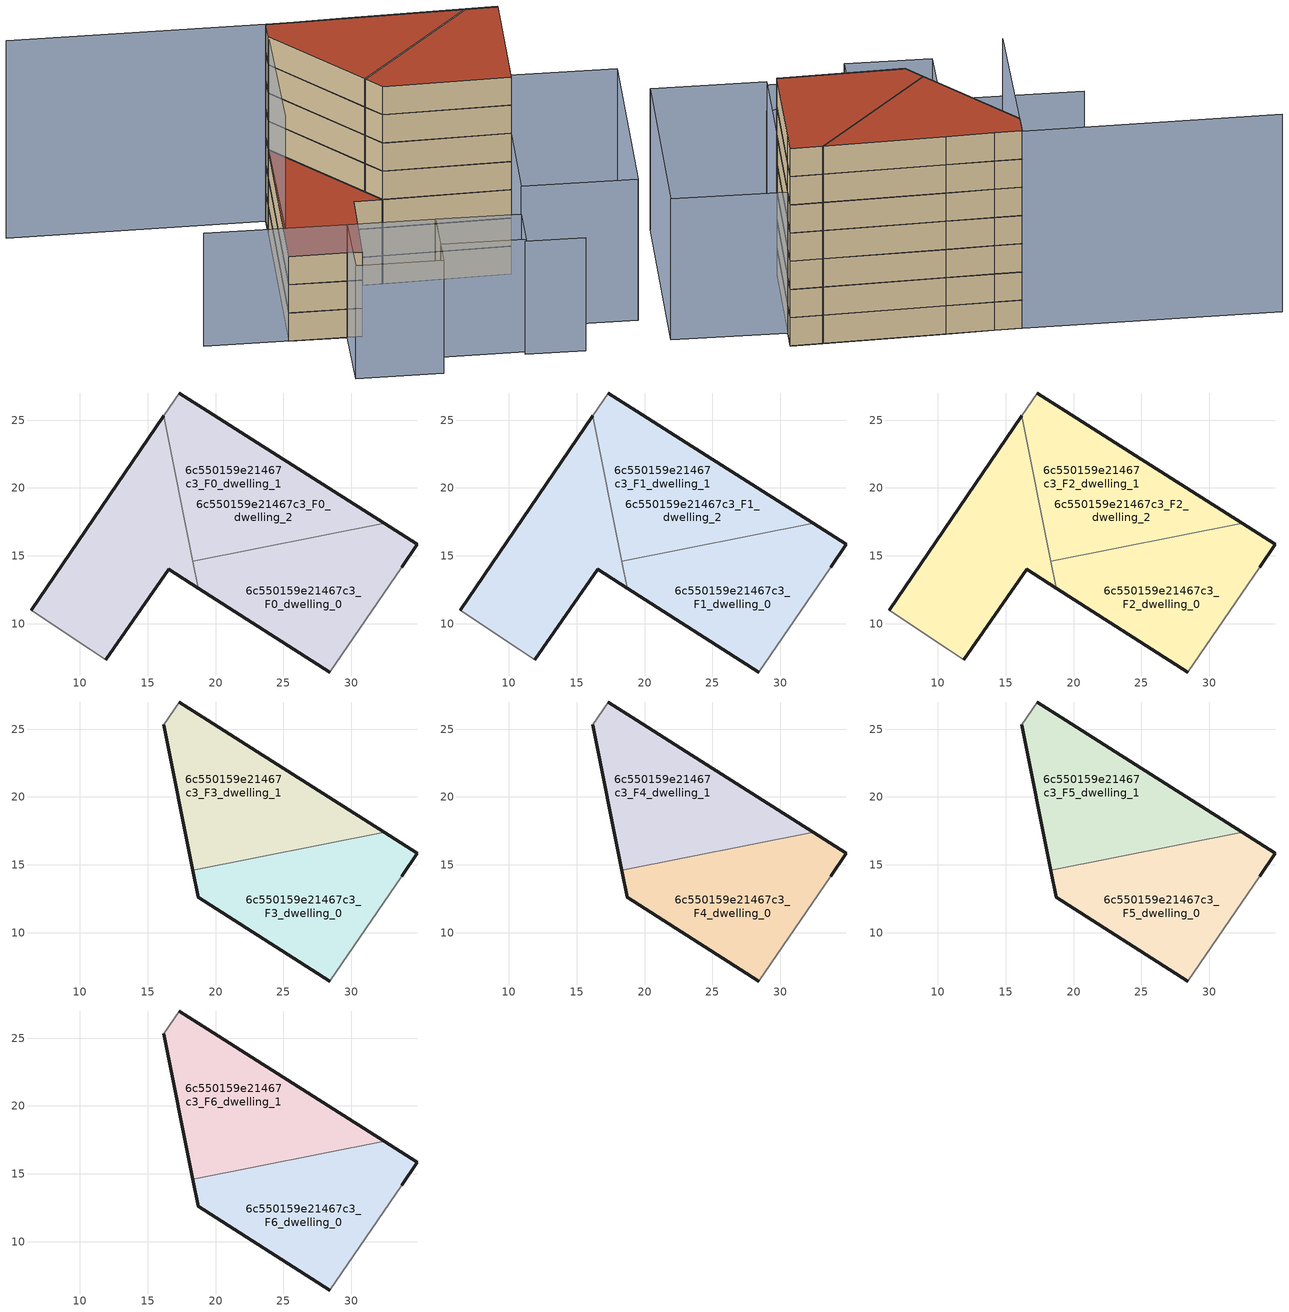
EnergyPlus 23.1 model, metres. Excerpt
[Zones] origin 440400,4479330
6c550159e21467c3_F0_dwelling_0
 floor ground (EU_floor_Construction): 18.74,12.6 16.18,25.31 6.41,10.99 10.79,8.08 11.89,7.33 16.54,14 z0; 28.43,6.43 33.72,14.14 34.88,15.86 32.43,17.42 18.34,14.59 18.74,12.6 z0
 wall outside (EU_wall_Construction): 32.43,17.42 34.88,15.86 33.72,14.14 / 28.43,6.43 18.74,12.6 z0:3
 wall adiabatic (EU_wall_Construction): 33.72,14.14 28.43,6.43 z0:3
 wall to 6c550159e21467c3_F0_dwelling_1 (EU_wall_Construction): 18.34,14.59 32.43,17.42 z0:3
 wall to 6c550159e21467c3_F0_dwelling_2 (EU_wall_Construction): 18.74,12.6 18.34,14.59 z0:3
6c550159e21467c3_F0_dwelling_1
 floor ground (EU_floor_Construction): 32.43,17.42 23.08,23.35 19.43,25.65 17.34,27 16.18,25.31 18.34,14.59 z0; 18.74,12.6 16.18,25.31 6.41,10.99 10.79,8.08 11.89,7.33 16.54,14 z0
 wall outside (EU_wall_Construction): 17.34,27 19.43,25.65 23.08,23.35 32.43,17.42 z0:3
 wall adiabatic (EU_wall_Construction): 16.18,25.31 17.34,27 z0:3
 wall to 6c550159e21467c3_F0_dwelling_2 (EU_wall_Construction): 18.34,14.59 16.18,25.31 z0:3
6c550159e21467c3_F0_dwelling_2
 floor ground (EU_floor_Construction): 18.74,12.6 16.18,25.31 6.41,10.99 10.79,8.08 11.89,7.33 16.54,14 z0; 28.43,6.43 33.72,14.14 34.88,15.86 32.43,17.42 18.34,14.59 18.74,12.6 z0; 32.43,17.42 23.08,23.35 19.43,25.65 17.34,27 16.18,25.31 18.34,14.59 z0
 wall outside (EU_wall_Construction): 6.41,10.99 16.18,25.31 / 18.74,12.6 16.54,14 11.89,7.33 z0:3
 wall adiabatic (EU_wall_Construction): 11.89,7.33 10.79,8.08 6.41,10.99 z0:3
6c550159e21467c3_F1_dwelling_0
 floor adiabatic (EU_floor_Construction): 28.43,6.43 33.72,14.14 34.88,15.86 32.43,17.42 18.34,14.59 18.74,12.6 z3; 18.74,12.6 16.18,25.31 6.41,10.99 10.79,8.08 11.89,7.33 16.54,14 z3
 wall outside (EU_wall_Construction): 32.43,17.42 34.88,15.86 33.72,14.14 / 28.43,6.43 18.74,12.6 z3:6
 wall adiabatic (EU_wall_Construction): 33.72,14.14 28.43,6.43 z3:6
 wall to 6c550159e21467c3_F1_dwelling_1 (EU_wall_Construction): 18.34,14.59 32.43,17.42 z3:6
 wall to 6c550159e21467c3_F1_dwelling_2 (EU_wall_Construction): 18.74,12.6 18.34,14.59 z3:6
6c550159e21467c3_F1_dwelling_1
 floor to 6c550159e21467c3_F0_dwelling_1 (EU_floor_Construction): 32.43,17.42 23.08,23.35 19.43,25.65 17.34,27 16.18,25.31 18.34,14.59 z3; 18.74,12.6 16.18,25.31 6.41,10.99 10.79,8.08 11.89,7.33 16.54,14 z3
 wall outside (EU_wall_Construction): 17.34,27 19.43,25.65 23.08,23.35 32.43,17.42 z3:6
 wall adiabatic (EU_wall_Construction): 16.18,25.31 17.34,27 z3:6
 wall to 6c550159e21467c3_F1_dwelling_2 (EU_wall_Construction): 18.34,14.59 16.18,25.31 z3:6
6c550159e21467c3_F1_dwelling_2
 floor to 6c550159e21467c3_F0_dwelling_2 (EU_floor_Construction): 18.74,12.6 16.18,25.31 6.41,10.99 10.79,8.08 11.89,7.33 16.54,14 z3; 28.43,6.43 33.72,14.14 34.88,15.86 32.43,17.42 18.34,14.59 18.74,12.6 z3
 floor adiabatic (EU_floor_Construction): 32.43,17.42 23.08,23.35 19.43,25.65 17.34,27 16.18,25.31 18.34,14.59 z3
 wall outside (EU_wall_Construction): 6.41,10.99 16.18,25.31 / 18.74,12.6 16.54,14 11.89,7.33 z3:6
 wall adiabatic (EU_wall_Construction): 11.89,7.33 10.79,8.08 6.41,10.99 z3:6
6c550159e21467c3_F2_dwelling_0
 floor adiabatic (EU_floor_Construction): 28.43,6.43 33.72,14.14 34.88,15.86 32.43,17.42 18.34,14.59 18.74,12.6 z6; 18.74,12.6 16.18,25.31 6.41,10.99 10.79,8.08 11.89,7.33 16.54,14 z6
 wall outside (EU_wall_Construction): 32.43,17.42 34.88,15.86 33.72,14.14 / 28.43,6.43 18.74,12.6 z6:9
 wall adiabatic (EU_wall_Construction): 33.72,14.14 28.43,6.43 z6:9
 wall to 6c550159e21467c3_F2_dwelling_1 (EU_wall_Construction): 18.34,14.59 32.43,17.42 z6:9
 wall to 6c550159e21467c3_F2_dwelling_2 (EU_wall_Construction): 18.74,12.6 18.34,14.59 z6:9
 roof outside (EU_floor_Construction): 16.18,25.31 18.74,12.6 16.54,14 11.89,7.33 10.79,8.08 6.41,10.99 z9
6c550159e21467c3_F2_dwelling_1
 floor to 6c550159e21467c3_F1_dwelling_1 (EU_floor_Construction): 32.43,17.42 23.08,23.35 19.43,25.65 17.34,27 16.18,25.31 18.34,14.59 z6; 18.74,12.6 16.18,25.31 6.41,10.99 10.79,8.08 11.89,7.33 16.54,14 z6
 wall outside (EU_wall_Construction): 17.34,27 19.43,25.65 23.08,23.35 32.43,17.42 z6:9
 wall adiabatic (EU_wall_Construction): 16.18,25.31 17.34,27 z6:9
 wall to 6c550159e21467c3_F2_dwelling_2 (EU_wall_Construction): 18.34,14.59 16.18,25.31 z6:9
 roof outside (EU_floor_Construction): 16.18,25.31 18.74,12.6 16.54,14 11.89,7.33 10.79,8.08 6.41,10.99 z9
6c550159e21467c3_F2_dwelling_2
 floor to 6c550159e21467c3_F1_dwelling_2 (EU_floor_Construction): 18.74,12.6 16.18,25.31 6.41,10.99 10.79,8.08 11.89,7.33 16.54,14 z6; 28.43,6.43 33.72,14.14 34.88,15.86 32.43,17.42 18.34,14.59 18.74,12.6 z6
 floor adiabatic (EU_floor_Construction): 32.43,17.42 23.08,23.35 19.43,25.65 17.34,27 16.18,25.31 18.34,14.59 z6
 wall outside (EU_wall_Construction): 6.41,10.99 16.18,25.31 / 18.74,12.6 16.54,14 11.89,7.33 z6:9
 wall adiabatic (EU_wall_Construction): 11.89,7.33 10.79,8.08 6.41,10.99 z6:9
 ceiling adiabatic (EU_roof_Construction): 34.88,15.86 33.72,14.14 28.43,6.43 18.74,12.6 18.34,14.59 32.43,17.42 z9; 32.43,17.42 18.34,14.59 16.18,25.31 17.34,27 19.43,25.65 23.08,23.35 z9
 roof outside (EU_roof_Construction): 16.18,25.31 18.74,12.6 16.54,14 11.89,7.33 10.79,8.08 6.41,10.99 z9
6c550159e21467c3_F3_dwelling_0
 floor to 6c550159e21467c3_F2_dwelling_0 (EU_floor_Construction): 28.43,6.43 33.72,14.14 34.88,15.86 32.43,17.42 18.34,14.59 18.74,12.6 z9
 wall outside (EU_wall_Construction): 32.43,17.42 34.88,15.86 33.72,14.14 / 28.43,6.43 18.74,12.6 18.34,14.59 z9:12
 wall adiabatic (EU_wall_Construction): 33.72,14.14 28.43,6.43 z9:12
 wall to 6c550159e21467c3_F3_dwelling_1 (EU_wall_Construction): 18.34,14.59 32.43,17.42 z9:12
6c550159e21467c3_F3_dwelling_1
 floor to 6c550159e21467c3_F2_dwelling_1 (EU_floor_Construction): 32.43,17.42 23.08,23.35 19.43,25.65 17.34,27 16.18,25.31 18.34,14.59 z9
 wall outside (EU_wall_Construction): 17.34,27 19.43,25.65 23.08,23.35 32.43,17.42 / 18.34,14.59 16.18,25.31 z9:12
 wall adiabatic (EU_wall_Construction): 16.18,25.31 17.34,27 z9:12
6c550159e21467c3_F4_dwelling_0
 floor to 6c550159e21467c3_F3_dwelling_0 (EU_floor_Construction): 28.43,6.43 33.72,14.14 34.88,15.86 32.43,17.42 18.34,14.59 18.74,12.6 z12
 wall outside (EU_wall_Construction): 32.43,17.42 34.88,15.86 33.72,14.14 / 28.43,6.43 18.74,12.6 18.34,14.59 z12:15
 wall adiabatic (EU_wall_Construction): 33.72,14.14 28.43,6.43 z12:15
 wall to 6c550159e21467c3_F4_dwelling_1 (EU_wall_Construction): 18.34,14.59 32.43,17.42 z12:15
6c550159e21467c3_F4_dwelling_1
 floor to 6c550159e21467c3_F3_dwelling_1 (EU_floor_Construction): 32.43,17.42 23.08,23.35 19.43,25.65 17.34,27 16.18,25.31 18.34,14.59 z12
 wall outside (EU_wall_Construction): 17.34,27 19.43,25.65 23.08,23.35 32.43,17.42 / 18.34,14.59 16.18,25.31 z12:15
 wall adiabatic (EU_wall_Construction): 16.18,25.31 17.34,27 z12:15
6c550159e21467c3_F5_dwelling_0
 floor to 6c550159e21467c3_F4_dwelling_0 (EU_floor_Construction): 28.43,6.43 33.72,14.14 34.88,15.86 32.43,17.42 18.34,14.59 18.74,12.6 z15
 wall outside (EU_wall_Construction): 32.43,17.42 34.88,15.86 33.72,14.14 / 28.43,6.43 18.74,12.6 18.34,14.59 z15:18
 wall adiabatic (EU_wall_Construction): 33.72,14.14 28.43,6.43 z15:18
 wall to 6c550159e21467c3_F5_dwelling_1 (EU_wall_Construction): 18.34,14.59 32.43,17.42 z15:18
6c550159e21467c3_F5_dwelling_1
 floor to 6c550159e21467c3_F4_dwelling_1 (EU_floor_Construction): 32.43,17.42 23.08,23.35 19.43,25.65 17.34,27 16.18,25.31 18.34,14.59 z15
 wall outside (EU_wall_Construction): 17.34,27 19.43,25.65 23.08,23.35 32.43,17.42 / 18.34,14.59 16.18,25.31 z15:18
 wall adiabatic (EU_wall_Construction): 16.18,25.31 17.34,27 z15:18
6c550159e21467c3_F6_dwelling_0
 floor to 6c550159e21467c3_F5_dwelling_0 (EU_floor_Construction): 28.43,6.43 33.72,14.14 34.88,15.86 32.43,17.42 18.34,14.59 18.74,12.6 z18
 wall outside (EU_wall_Construction): 32.43,17.42 34.88,15.86 33.72,14.14 / 28.43,6.43 18.74,12.6 18.34,14.59 z18:21
 wall adiabatic (EU_wall_Construction): 33.72,14.14 28.43,6.43 z18:21
 wall to 6c550159e21467c3_F6_dwelling_1 (EU_wall_Construction): 18.34,14.59 32.43,17.42 z18:21
 roof outside (EU_roof_Construction): 34.88,15.86 33.72,14.14 28.43,6.43 18.74,12.6 18.34,14.59 32.43,17.42 z21
6c550159e21467c3_F6_dwelling_1
 floor to 6c550159e21467c3_F5_dwelling_1 (EU_floor_Construction): 32.43,17.42 23.08,23.35 19.43,25.65 17.34,27 16.18,25.31 18.34,14.59 z18
 wall outside (EU_wall_Construction): 17.34,27 19.43,25.65 23.08,23.35 32.43,17.42 / 18.34,14.59 16.18,25.31 z18:21
 wall adiabatic (EU_wall_Construction): 16.18,25.31 17.34,27 z18:21
 roof outside (EU_roof_Construction): 32.43,17.42 18.34,14.59 16.18,25.31 17.34,27 19.43,25.65 23.08,23.35 z21
shading: 21.1,-4.19 25.54,-7.2 / 0.19,15.26 10.8,8.08 / 17.29,3.67 23.63,-0.59 / 23.63,-0.59 21.38,-3.94 / 21.38,-3.94 15.04,0.32 / 15.04,0.32 17.29,3.67 / 7.07,2.57 10.79,8.08 / 10.79,8.08 17.31,3.68 / 17.31,3.68 13.59,-1.83 / 13.59,-1.83 7.07,2.57 z0:12; 23.63,-0.59 33.71,14.14 / 33.71,14.14 42.32,8.25 / 42.32,8.25 32.24,-6.48 / 32.24,-6.48 23.63,-0.59 z0:15; -1.98,39.87 17.34,27.01 / 17.34,27.01 9.08,14.59 z0:21
[Building]
EU S2 Campaign: North Axis=0; Terrain=City; Solar Distribution=FullExterior
[Site:Location]
Madrid: Latitude=40.5; Longitude=-3.5; Time Zone=1; Elevation=609
[SizingPeriod:WeatherFileDays]
AnnualSizingPeriod: Begin Month=1; Begin Day of Month=1; End Month=12; End Day of Month=31; Day of Week for Start Day=Monday; Use Weather File Daylight Saving Period=No; Use Weather File Rain and Snow Indicators=No
[MATERIAL]
EU_InternalMass_Material: Roughness=MediumRough; Thickness=0.1; Conductivity=1; Density=1800; Specific Heat=900; Thermal Absorptance=0.9; Solar Absorptance=0.7; Visible Absorptance=0.7
[MATERIAL:NOMASS] Roughness=MediumRough; Thermal Absorptance=0.9; Solar Absorptance=0.7; Visible Absorptance=0.7
Name | Thermal Resistance
EU_wall_NoMass | 1.60022
EU_roof_NoMass | 1.57597
EU_floor_NoMass | 0.470652
[CONSTRUCTION]
EU_wall_Construction: EU_wall_NoMass
EU_roof_Construction: EU_roof_NoMass
EU_floor_Construction: EU_floor_NoMass
EU_InternalMass_Construction: EU_InternalMass_Material
[ZONE] Type=1; Multiplier=1; Ceiling Height=autocalculate; Floor Area=autocalculate; Part of Total Floor Area=Yes
Name | Volume
6c550159e21467c3_F0_dwelling_0; 6c550159e21467c3_F1_dwelling_0; 6c550159e21467c3_F2_dwelling_0 | 580.64
6c550159e21467c3_F3_dwelling_0; 6c550159e21467c3_F4_dwelling_0; 6c550159e21467c3_F5_dwelling_0; 6c550159e21467c3_F6_dwelling_0 | 290.323
6c550159e21467c3_F0_dwelling_1; 6c550159e21467c3_F1_dwelling_1; 6c550159e21467c3_F2_dwelling_1 | 580.656
6c550159e21467c3_F3_dwelling_1 | 290.339
6c550159e21467c3_F4_dwelling_1; 6c550159e21467c3_F5_dwelling_1; 6c550159e21467c3_F6_dwelling_1 | 290.341
6c550159e21467c3_F0_dwelling_2; 6c550159e21467c3_F1_dwelling_2; 6c550159e21467c3_F2_dwelling_2 | 870.979
[INTERNALMASS] Construction=EU_InternalMass_Construction
Name | Zone or ZoneList | Surface Area
6c550159e21467c3_F0_dwelling_0_EU_InternalMass | 6c550159e21467c3_F0_dwelling_0 | 96.7742
6c550159e21467c3_F0_dwelling_1_EU_InternalMass | 6c550159e21467c3_F0_dwelling_1 | 96.78
6c550159e21467c3_F0_dwelling_2_EU_InternalMass | 6c550159e21467c3_F0_dwelling_2 | 96.7722
6c550159e21467c3_F1_dwelling_0_EU_InternalMass | 6c550159e21467c3_F1_dwelling_0 | 96.7742
6c550159e21467c3_F1_dwelling_1_EU_InternalMass | 6c550159e21467c3_F1_dwelling_1 | 96.78
6c550159e21467c3_F1_dwelling_2_EU_InternalMass | 6c550159e21467c3_F1_dwelling_2 | 96.7722
6c550159e21467c3_F2_dwelling_0_EU_InternalMass | 6c550159e21467c3_F2_dwelling_0 | 96.7742
6c550159e21467c3_F2_dwelling_1_EU_InternalMass | 6c550159e21467c3_F2_dwelling_1 | 96.78
6c550159e21467c3_F2_dwelling_2_EU_InternalMass | 6c550159e21467c3_F2_dwelling_2 | 96.7722
6c550159e21467c3_F3_dwelling_0_EU_InternalMass | 6c550159e21467c3_F3_dwelling_0 | 145.161
6c550159e21467c3_F3_dwelling_1_EU_InternalMass | 6c550159e21467c3_F3_dwelling_1 | 145.167
6c550159e21467c3_F4_dwelling_0_EU_InternalMass | 6c550159e21467c3_F4_dwelling_0 | 145.161
6c550159e21467c3_F4_dwelling_1_EU_InternalMass | 6c550159e21467c3_F4_dwelling_1 | 145.167
6c550159e21467c3_F5_dwelling_0_EU_InternalMass | 6c550159e21467c3_F5_dwelling_0 | 145.161
6c550159e21467c3_F5_dwelling_1_EU_InternalMass | 6c550159e21467c3_F5_dwelling_1 | 145.167
6c550159e21467c3_F6_dwelling_0_EU_InternalMass | 6c550159e21467c3_F6_dwelling_0 | 145.161
6c550159e21467c3_F6_dwelling_1_EU_InternalMass | 6c550159e21467c3_F6_dwelling_1 | 145.167
[OTHEREQUIPMENT] Fuel Type=Electricity; Design Level Calculation Method=Watts/Area; Power per Zone Floor Area=1; Fraction Latent=0; Fraction Radiant=0; Fraction Lost=0; Carbon Dioxide Generation Rate=0; EndUse Subcategory=EU_Step8_InternalGains
Name | Zone or ZoneList or Space or SpaceList | Schedule
EU_Step8_InternalGain_6c550159e21467c3_F0_dwelling_0_f000 | 6c550159e21467c3_F0_dwelling_0 | EU_Step8_GainSchedule_6c550159e21467c3_F0_dwelling_0_f000
EU_Step8_InternalGain_6c550159e21467c3_F0_dwelling_1_f000 | 6c550159e21467c3_F0_dwelling_1 | EU_Step8_GainSchedule_6c550159e21467c3_F0_dwelling_1_f000
EU_Step8_InternalGain_6c550159e21467c3_F0_dwelling_2_f000 | 6c550159e21467c3_F0_dwelling_2 | EU_Step8_GainSchedule_6c550159e21467c3_F0_dwelling_2_f000
EU_Step8_InternalGain_6c550159e21467c3_F1_dwelling_0_f000 | 6c550159e21467c3_F1_dwelling_0 | EU_Step8_GainSchedule_6c550159e21467c3_F1_dwelling_0_f000
EU_Step8_InternalGain_6c550159e21467c3_F1_dwelling_1_f000 | 6c550159e21467c3_F1_dwelling_1 | EU_Step8_GainSchedule_6c550159e21467c3_F1_dwelling_1_f000
EU_Step8_InternalGain_6c550159e21467c3_F1_dwelling_2_f000 | 6c550159e21467c3_F1_dwelling_2 | EU_Step8_GainSchedule_6c550159e21467c3_F1_dwelling_2_f000
EU_Step8_InternalGain_6c550159e21467c3_F2_dwelling_0_f000 | 6c550159e21467c3_F2_dwelling_0 | EU_Step8_GainSchedule_6c550159e21467c3_F2_dwelling_0_f000
EU_Step8_InternalGain_6c550159e21467c3_F2_dwelling_1_f000 | 6c550159e21467c3_F2_dwelling_1 | EU_Step8_GainSchedule_6c550159e21467c3_F2_dwelling_1_f000
EU_Step8_InternalGain_6c550159e21467c3_F2_dwelling_2_f000 | 6c550159e21467c3_F2_dwelling_2 | EU_Step8_GainSchedule_6c550159e21467c3_F2_dwelling_2_f000
EU_Step8_InternalGain_6c550159e21467c3_F3_dwelling_0_f000 | 6c550159e21467c3_F3_dwelling_0 | EU_Step8_GainSchedule_6c550159e21467c3_F3_dwelling_0_f000
EU_Step8_InternalGain_6c550159e21467c3_F3_dwelling_1_f000 | 6c550159e21467c3_F3_dwelling_1 | EU_Step8_GainSchedule_6c550159e21467c3_F3_dwelling_1_f000
EU_Step8_InternalGain_6c550159e21467c3_F4_dwelling_0_f000 | 6c550159e21467c3_F4_dwelling_0 | EU_Step8_GainSchedule_6c550159e21467c3_F4_dwelling_0_f000
EU_Step8_InternalGain_6c550159e21467c3_F4_dwelling_1_f000 | 6c550159e21467c3_F4_dwelling_1 | EU_Step8_GainSchedule_6c550159e21467c3_F4_dwelling_1_f000
EU_Step8_InternalGain_6c550159e21467c3_F5_dwelling_0_f000 | 6c550159e21467c3_F5_dwelling_0 | EU_Step8_GainSchedule_6c550159e21467c3_F5_dwelling_0_f000
EU_Step8_InternalGain_6c550159e21467c3_F5_dwelling_1_f000 | 6c550159e21467c3_F5_dwelling_1 | EU_Step8_GainSchedule_6c550159e21467c3_F5_dwelling_1_f000
EU_Step8_InternalGain_6c550159e21467c3_F6_dwelling_0_f000 | 6c550159e21467c3_F6_dwelling_0 | EU_Step8_GainSchedule_6c550159e21467c3_F6_dwelling_0_f000
EU_Step8_InternalGain_6c550159e21467c3_F6_dwelling_1_f000 | 6c550159e21467c3_F6_dwelling_1 | EU_Step8_GainSchedule_6c550159e21467c3_F6_dwelling_1_f000
[ZONEVENTILATION:DESIGNFLOWRATE] Schedule=EU_AlwaysOn; Design Flow Rate Calculation Method=AirChanges/Hour; Air Changes per Hour=0.480704; Ventilation Type=Natural; Fan Pressure Rise=0; Fan Total Efficiency=1; Constant Term Coefficient=1; Temperature Term Coefficient=0; Velocity Term Coefficient=0; Velocity Squared Term Coefficient=0; Minimum Indoor Temperature=-100; Maximum Indoor Temperature=100; Delta Temperature=-100; Minimum Outdoor Temperature=-100; Maximum Outdoor Temperature=100; Maximum Wind Speed=40
Name | Zone or ZoneList or Space or SpaceList
EU_ConstantAir_6c550159e21467c3_F0_dwelling_0 | 6c550159e21467c3_F0_dwelling_0
EU_ConstantAir_6c550159e21467c3_F0_dwelling_1 | 6c550159e21467c3_F0_dwelling_1
EU_ConstantAir_6c550159e21467c3_F0_dwelling_2 | 6c550159e21467c3_F0_dwelling_2
EU_ConstantAir_6c550159e21467c3_F1_dwelling_0 | 6c550159e21467c3_F1_dwelling_0
EU_ConstantAir_6c550159e21467c3_F1_dwelling_1 | 6c550159e21467c3_F1_dwelling_1
EU_ConstantAir_6c550159e21467c3_F1_dwelling_2 | 6c550159e21467c3_F1_dwelling_2
EU_ConstantAir_6c550159e21467c3_F2_dwelling_0 | 6c550159e21467c3_F2_dwelling_0
EU_ConstantAir_6c550159e21467c3_F2_dwelling_1 | 6c550159e21467c3_F2_dwelling_1
EU_ConstantAir_6c550159e21467c3_F2_dwelling_2 | 6c550159e21467c3_F2_dwelling_2
EU_ConstantAir_6c550159e21467c3_F3_dwelling_0 | 6c550159e21467c3_F3_dwelling_0
EU_ConstantAir_6c550159e21467c3_F3_dwelling_1 | 6c550159e21467c3_F3_dwelling_1
EU_ConstantAir_6c550159e21467c3_F4_dwelling_0 | 6c550159e21467c3_F4_dwelling_0
EU_ConstantAir_6c550159e21467c3_F4_dwelling_1 | 6c550159e21467c3_F4_dwelling_1
EU_ConstantAir_6c550159e21467c3_F5_dwelling_0 | 6c550159e21467c3_F5_dwelling_0
EU_ConstantAir_6c550159e21467c3_F5_dwelling_1 | 6c550159e21467c3_F5_dwelling_1
EU_ConstantAir_6c550159e21467c3_F6_dwelling_0 | 6c550159e21467c3_F6_dwelling_0
EU_ConstantAir_6c550159e21467c3_F6_dwelling_1 | 6c550159e21467c3_F6_dwelling_1
[HVACTEMPLATE:THERMOSTAT] Constant Heating Setpoint=20; Constant Cooling Setpoint=50
EU_HeatOnly_6c550159e21467c3_F0_dwelling_0; EU_HeatOnly_6c550159e21467c3_F0_dwelling_1; EU_HeatOnly_6c550159e21467c3_F0_dwelling_2; EU_HeatOnly_6c550159e21467c3_F1_dwelling_0; EU_HeatOnly_6c550159e21467c3_F1_dwelling_1; EU_HeatOnly_6c550159e21467c3_F1_dwelling_2; EU_HeatOnly_6c550159e21467c3_F2_dwelling_0; EU_HeatOnly_6c550159e21467c3_F2_dwelling_1; EU_HeatOnly_6c550159e21467c3_F2_dwelling_2; EU_HeatOnly_6c550159e21467c3_F3_dwelling_0; EU_HeatOnly_6c550159e21467c3_F3_dwelling_1; EU_HeatOnly_6c550159e21467c3_F4_dwelling_0; EU_HeatOnly_6c550159e21467c3_F4_dwelling_1; EU_HeatOnly_6c550159e21467c3_F5_dwelling_0; EU_HeatOnly_6c550159e21467c3_F5_dwelling_1; EU_HeatOnly_6c550159e21467c3_F6_dwelling_0; EU_HeatOnly_6c550159e21467c3_F6_dwelling_1
[HVACTEMPLATE:ZONE:IDEALLOADSAIRSYSTEM] System Availability Schedule=EU_AlwaysOn; Maximum Heating Supply Air Temperature=50; Minimum Cooling Supply Air Temperature=13; Maximum Heating Supply Air Humidity Ratio=0.0156; Minimum Cooling Supply Air Humidity Ratio=0.0077; Heating Limit=NoLimit; Cooling Limit=NoLimit; Heating Availability Schedule=EU_AlwaysOn; Cooling Availability Schedule=EU_CoolingOff; Dehumidification Control Type=ConstantSensibleHeatRatio; Cooling Sensible Heat Ratio=0.7; Dehumidification Setpoint=60; Humidification Control Type=None; Humidification Setpoint=30; Outdoor Air Method=None; Outdoor Air Flow Rate per Person=0.00944; Outdoor Air Flow Rate per Zone Floor Area=0; Outdoor Air Flow Rate per Zone=0; Demand Controlled Ventilation Type=None; Outdoor Air Economizer Type=NoEconomizer; Heat Recovery Type=None; Sensible Heat Recovery Effectiveness=0.7; Latent Heat Recovery Effectiveness=0.65
Name | Template Thermostat
6c550159e21467c3_F0_dwelling_0 | EU_HeatOnly_6c550159e21467c3_F0_dwelling_0
6c550159e21467c3_F0_dwelling_1 | EU_HeatOnly_6c550159e21467c3_F0_dwelling_1
6c550159e21467c3_F0_dwelling_2 | EU_HeatOnly_6c550159e21467c3_F0_dwelling_2
6c550159e21467c3_F1_dwelling_0 | EU_HeatOnly_6c550159e21467c3_F1_dwelling_0
6c550159e21467c3_F1_dwelling_1 | EU_HeatOnly_6c550159e21467c3_F1_dwelling_1
6c550159e21467c3_F1_dwelling_2 | EU_HeatOnly_6c550159e21467c3_F1_dwelling_2
6c550159e21467c3_F2_dwelling_0 | EU_HeatOnly_6c550159e21467c3_F2_dwelling_0
6c550159e21467c3_F2_dwelling_1 | EU_HeatOnly_6c550159e21467c3_F2_dwelling_1
6c550159e21467c3_F2_dwelling_2 | EU_HeatOnly_6c550159e21467c3_F2_dwelling_2
6c550159e21467c3_F3_dwelling_0 | EU_HeatOnly_6c550159e21467c3_F3_dwelling_0
6c550159e21467c3_F3_dwelling_1 | EU_HeatOnly_6c550159e21467c3_F3_dwelling_1
6c550159e21467c3_F4_dwelling_0 | EU_HeatOnly_6c550159e21467c3_F4_dwelling_0
6c550159e21467c3_F4_dwelling_1 | EU_HeatOnly_6c550159e21467c3_F4_dwelling_1
6c550159e21467c3_F5_dwelling_0 | EU_HeatOnly_6c550159e21467c3_F5_dwelling_0
6c550159e21467c3_F5_dwelling_1 | EU_HeatOnly_6c550159e21467c3_F5_dwelling_1
6c550159e21467c3_F6_dwelling_0 | EU_HeatOnly_6c550159e21467c3_F6_dwelling_0
6c550159e21467c3_F6_dwelling_1 | EU_HeatOnly_6c550159e21467c3_F6_dwelling_1
[SIZING:ZONE] Zone Cooling Design Supply Air Temperature Input Method=SupplyAirTemperature; Zone Cooling Design Supply Air Temperature=13; Zone Heating Design Supply Air Temperature Input Method=SupplyAirTemperature; Zone Heating Design Supply Air Temperature=50; Zone Cooling Design Supply Air Humidity Ratio=0.008; Zone Heating Design Supply Air Humidity Ratio=0.008; Cooling Design Air Flow Method=DesignDay; Cooling Design Air Flow Rate=0; Cooling Minimum Air Flow per Zone Floor Area=0.000762; Cooling Minimum Air Flow=0; Cooling Minimum Air Flow Fraction=0.2; Heating Design Air Flow Method=DesignDay; Heating Design Air Flow Rate=0; Heating Maximum Air Flow per Zone Floor Area=0.002032; Heating Maximum Air Flow=0.141576; Heating Maximum Air Flow Fraction=0.3; Account for Dedicated Outdoor Air System=No; Dedicated Outdoor Air System Control Strategy=NeutralSupplyAir; Dedicated Outdoor Air Low Setpoint Temperature for Design=autosize; Dedicated Outdoor Air High Setpoint Temperature for Design=autosize; Zone Load Sizing Method=Sensible Load Only No Latent Load; Zone Latent Cooling Design Supply Air Humidity Ratio Input Method=HumidityRatioDifference; Zone Cooling Design Supply Air Humidity Ratio Difference=0.005; Zone Latent Heating Design Supply Air Humidity Ratio Input Method=HumidityRatioDifference; Zone Humidification Design Supply Air Humidity Ratio Difference=0.005
6c550159e21467c3_F0_dwelling_0; 6c550159e21467c3_F0_dwelling_1; 6c550159e21467c3_F0_dwelling_2; 6c550159e21467c3_F1_dwelling_0; 6c550159e21467c3_F1_dwelling_1; 6c550159e21467c3_F1_dwelling_2; 6c550159e21467c3_F2_dwelling_0; 6c550159e21467c3_F2_dwelling_1; 6c550159e21467c3_F2_dwelling_2; 6c550159e21467c3_F3_dwelling_0; 6c550159e21467c3_F3_dwelling_1; 6c550159e21467c3_F4_dwelling_0; 6c550159e21467c3_F4_dwelling_1; 6c550159e21467c3_F5_dwelling_0; 6c550159e21467c3_F5_dwelling_1; 6c550159e21467c3_F6_dwelling_0; 6c550159e21467c3_F6_dwelling_1
[SCHEDULE:CONSTANT]
Name | Hourly Value
EU_AlwaysOn | 1
EU_CoolingOff | 0
[SCHEDULE:FILE] Column Number=1; Rows to Skip at Top=0; Number of Hours of Data=8760; Column Separator=Comma; Interpolate to Timestep=No; Minutes per Item=60; Adjust Schedule for Daylight Savings=Yes
Name | File
EU_Step8_GainSchedule_6c550159e21467c3_F0_dwelling_0_f000 | ../../schedules/6c550159e21467c3/6c550159e21467c3_F0_dwelling_0_f000_gain.csv
EU_Step8_GainSchedule_6c550159e21467c3_F0_dwelling_1_f000 | ../../schedules/6c550159e21467c3/6c550159e21467c3_F0_dwelling_1_f000_gain.csv
EU_Step8_GainSchedule_6c550159e21467c3_F0_dwelling_2_f000 | ../../schedules/6c550159e21467c3/6c550159e21467c3_F0_dwelling_2_f000_gain.csv
EU_Step8_GainSchedule_6c550159e21467c3_F1_dwelling_0_f000 | ../../schedules/6c550159e21467c3/6c550159e21467c3_F1_dwelling_0_f000_gain.csv
EU_Step8_GainSchedule_6c550159e21467c3_F1_dwelling_1_f000 | ../../schedules/6c550159e21467c3/6c550159e21467c3_F1_dwelling_1_f000_gain.csv
EU_Step8_GainSchedule_6c550159e21467c3_F1_dwelling_2_f000 | ../../schedules/6c550159e21467c3/6c550159e21467c3_F1_dwelling_2_f000_gain.csv
EU_Step8_GainSchedule_6c550159e21467c3_F2_dwelling_0_f000 | ../../schedules/6c550159e21467c3/6c550159e21467c3_F2_dwelling_0_f000_gain.csv
EU_Step8_GainSchedule_6c550159e21467c3_F2_dwelling_1_f000 | ../../schedules/6c550159e21467c3/6c550159e21467c3_F2_dwelling_1_f000_gain.csv
EU_Step8_GainSchedule_6c550159e21467c3_F2_dwelling_2_f000 | ../../schedules/6c550159e21467c3/6c550159e21467c3_F2_dwelling_2_f000_gain.csv
EU_Step8_GainSchedule_6c550159e21467c3_F3_dwelling_0_f000 | ../../schedules/6c550159e21467c3/6c550159e21467c3_F3_dwelling_0_f000_gain.csv
EU_Step8_GainSchedule_6c550159e21467c3_F3_dwelling_1_f000 | ../../schedules/6c550159e21467c3/6c550159e21467c3_F3_dwelling_1_f000_gain.csv
EU_Step8_GainSchedule_6c550159e21467c3_F4_dwelling_0_f000 | ../../schedules/6c550159e21467c3/6c550159e21467c3_F4_dwelling_0_f000_gain.csv
EU_Step8_GainSchedule_6c550159e21467c3_F4_dwelling_1_f000 | ../../schedules/6c550159e21467c3/6c550159e21467c3_F4_dwelling_1_f000_gain.csv
EU_Step8_GainSchedule_6c550159e21467c3_F5_dwelling_0_f000 | ../../schedules/6c550159e21467c3/6c550159e21467c3_F5_dwelling_0_f000_gain.csv
EU_Step8_GainSchedule_6c550159e21467c3_F5_dwelling_1_f000 | ../../schedules/6c550159e21467c3/6c550159e21467c3_F5_dwelling_1_f000_gain.csv
EU_Step8_GainSchedule_6c550159e21467c3_F6_dwelling_0_f000 | ../../schedules/6c550159e21467c3/6c550159e21467c3_F6_dwelling_0_f000_gain.csv
EU_Step8_GainSchedule_6c550159e21467c3_F6_dwelling_1_f000 | ../../schedules/6c550159e21467c3/6c550159e21467c3_F6_dwelling_1_f000_gain.csv
